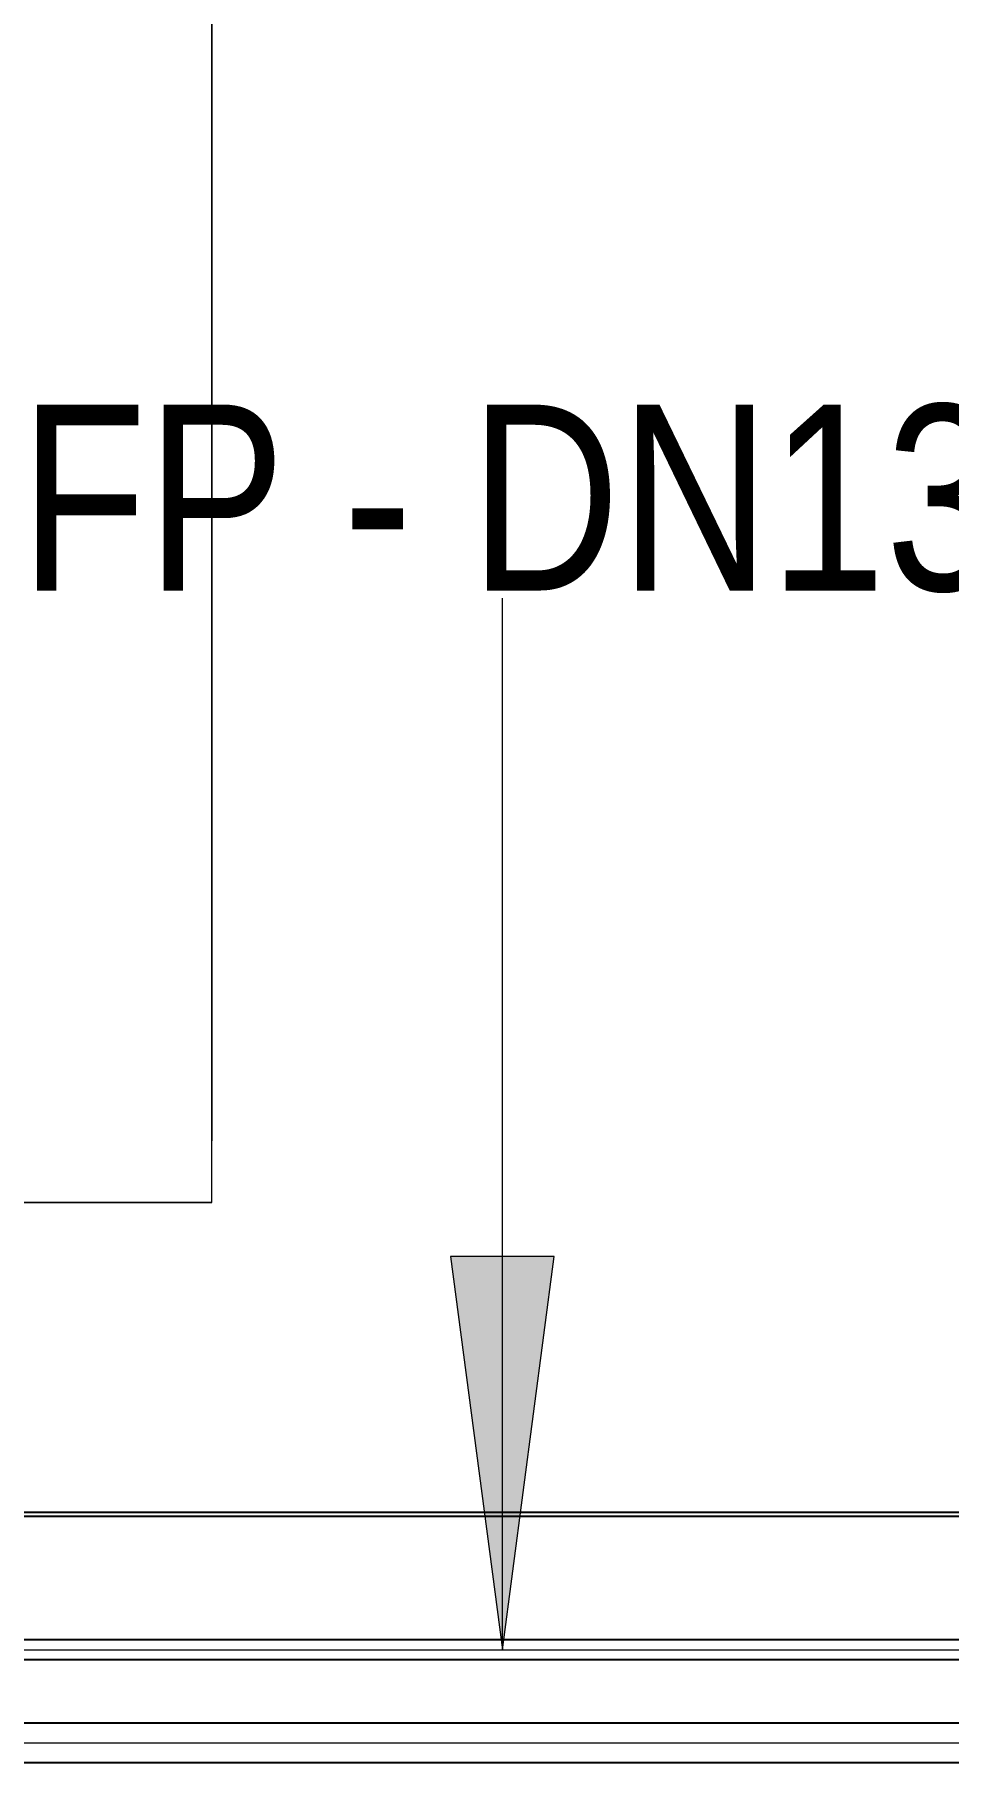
# Model space of a CAD drawing. Header units: millimetres. Extents: x -21597 to 3742, y 49379 to 62073.
# Drawn here: x -7330 to -6740, y 60386 to 61501 of the extents above; entities that cross this region are included whole.
import ezdxf

# ---------------------------------------------------------------- set-up
doc = ezdxf.new("R2010")
doc.units = ezdxf.units.MM
for name, color, linetype, lineweight in [('E-CABL-TRAY', 7, 'Continuous', 25), ('M-EQPM', 7, 'Continuous', 5), ('P-PIPE', 7, 'Continuous', 25), ('P-PIPE-CNTR', 7, 'Continuous', 5), ('P-PIPE-IDEN', 7, 'Continuous', 9)]:
    doc.layers.add(name, color=color, linetype=linetype, lineweight=lineweight)
doc.styles.add('Arial_1', font='arial.ttf', dxfattribs={"width": 0.8, "height": 120})

# ---------------------------------------------------------------- blocks, each defined once
blk = doc.blocks.new('DanNong_VRV_1 QUẠT - OD-A-12_1-2147179-MẶT BẰNG ỐNG GAS KHU H_N')
at = {"layer": 'M-EQPM'}
for p, q in [((655, -311.8), (655, 688.2)), ((655, -271.9), (655, 650)), ((655, 650), (655, -271.9)), ((655, 650), (655, -271.9)), ((655, 650), (655, -271.9)), ((655, 650), (655, -271.9)), ((655, 650), (655, -271.9)), ((655, 650), (655, -271.9)), ((655, 650), (655, -271.9)), ((655, 650), (655, -271.9)), ((655, 650), (655, -271.9)), ((655, 650), (655, -271.9)), ((655, -210.7), (655, -206.7)), ((655, -210.7), (655, -217.2)), ((655, -217.2), (655, -235)), ((655, -237.6), (655, -234.9)), ((655, -237.6), (655, -244)), ((655, -240.1), (655, -244)), ((655, -260.1), (655, -248.1)), ((655, -295.3), (655, -283.3)), ((-525, -311.8), (655, -311.8)), ((655, -311.8), (-525, -311.8)), ((-481.2, -311.8), (585, -311.8)), ((6.9, -311.8), (616.9, -311.8)), ((6.9, -311.8), (616.9, -311.8)), ((136.9, -311.8), (616.9, -311.8)), ((136.9, -311.8), (616.9, -311.8)), ((136.9, -311.8), (616.9, -311.8)), ((136.9, -311.8), (616.9, -311.8)), ((136.9, -311.8), (616.9, -311.8)), ((136.9, -311.8), (616.9, -311.8)), ((136.9, -311.8), (616.9, -311.8)), ((136.9, -311.8), (616.9, -311.8)), ((136.9, -311.8), (616.9, -311.8)), ((619.9, -311.8), (652.9, -311.8)), ((619.9, -311.8), (652.9, -311.8)), ((631.2, -311.8), (638.2, -311.8)), ((631.2, -311.8), (638.2, -311.8)), ((631.2, -311.8), (638.2, -311.8)), ((631.2, -311.8), (638.2, -311.8)), ((631.2, -311.8), (638.2, -311.8)), ((631.2, -311.8), (638.2, -311.8))]:
    blk.add_line(p, q, dxfattribs=at)
blk = doc.blocks.new('AK-SGS-M3-Hrvt_rvt-1-MẶT BẰNG ỐNG GAS KHU H_N')
at = {"layer": 'E-CABL-TRAY'}
for p, q in [((-4278.6, 60546.9), (-8381.5, 60546.9)), ((-4278.6, 60546.9), (-8381.5, 60546.9)), ((-4278.6, 60544.4), (-8381.5, 60544.4)), ((-4278.6, 60544.4), (-8381.5, 60544.4))]:
    blk.add_line(p, q, dxfattribs=at)
at = {"layer": 'P-PIPE', "color": 30, "true_color": 0xff8000}
for p, q in [((-6472.9, 60464.6), (-8227.9, 60464.6)), ((-8227.9, 60451.9), (-6472.9, 60451.9)), ((-6469.8, 60410.9), (-8264.2, 60410.9)), ((-8264.2, 60385.5), (-6469.8, 60385.5))]:
    blk.add_line(p, q, dxfattribs=at)
at = {"layer": 'P-PIPE-CNTR', "color": 30, "true_color": 0xff8000}
for p, q in [((-8227.9, 60458.2), (-6472.9, 60458.2)), ((-8227.9, 60458.2), (-6472.9, 60458.2)), ((-8264.2, 60398.2), (-6469.8, 60398.2)), ((-8264.2, 60398.2), (-6469.8, 60398.2))]:
    blk.add_line(p, q, dxfattribs=at)
at = {"layer": 'M-EQPM', "lineweight": 25}
blk.add_blockref('DanNong_VRV_1 QUẠT - OD-A-12_1-2147179-MẶT BẰNG ỐNG GAS KHU H_N', (-7870.9, 61058.7), dxfattribs=at)

msp = doc.modelspace()

# ---------------------------------------------------------------- hatches: boundary and pattern name
at = {"layer": 'P-PIPE-IDEN'}
msp.add_hatch(color=256, dxfattribs=at).paths.add_polyline_path([(-7028.4, 60458.2), (-6995, 60712.2), (-7061.9, 60712.2)])

# ---------------------------------------------------------------- linework, layer by layer
for p, q in [((-7028.4, 60458.2), (-7028.4, 61137)), ((-6995, 60712.2), (-7061.9, 60712.2)), ((-7061.9, 60712.2), (-7028.4, 60458.2)), ((-7028.4, 60458.2), (-6995, 60712.2))]:
    msp.add_line(p, q, dxfattribs=at)

# ---------------------------------------------------------------- block references
at = {"lineweight": 5}
msp.add_blockref('AK-SGS-M3-Hrvt_rvt-1-MẶT BẰNG ỐNG GAS KHU H_N', (0, 0), dxfattribs=at)

# ---------------------------------------------------------------- texts
at = {"layer": 'P-PIPE-IDEN', "color": 1, "lineweight": 30, "true_color": 0xff0000, "insert": (-7030.7, 61200.4), "char_height": 120, "width": 830.08, "attachment_point": 5, "line_spacing_factor": 0.936439, "style": 'Arial_1'}
msp.add_mtext('\\pxqc,t6.66667,13.33333,20,26.66667,33.33333,40,46.66667,53.33333,60,66.66667,73.33333,80,86.66667,93.33333,100,106.66667,113.33333,120,126.66667,133.33333,140,146.66667,153.33333,160,166.66667,173.33333,180,186.66667,193.33333,200,206.66667,213.33333;{RFP - DN13ø}', dxfattribs=at)

doc.saveas('drawing.dxf')
